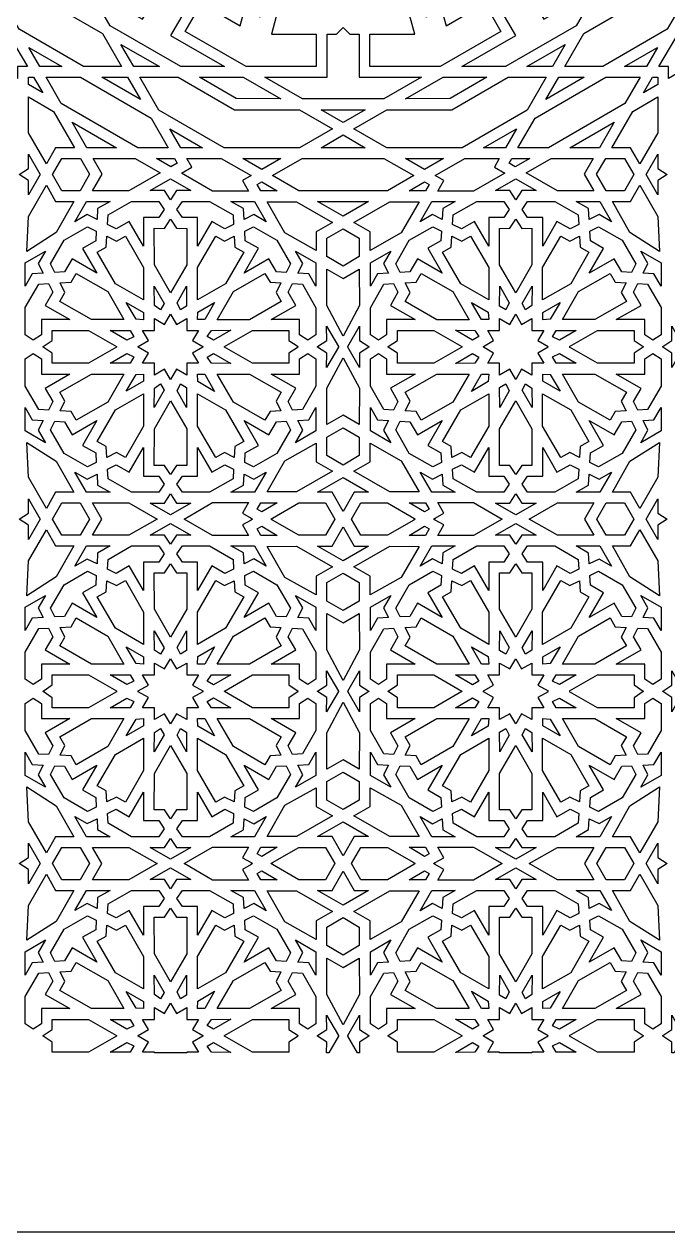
# Model space of a CAD drawing. Extents: x -1022 to 2754, y -1022 to 1022.
# Drawn here: x -214 to 217, y -1022 to -214 of the extents above; entities that cross this region are included whole.
import ezdxf

# ---------------------------------------------------------------- set-up
doc = ezdxf.new("R2010")
doc.units = 0
doc.layers.add('LAYER_1', color=18, linetype='CONTINUOUS')

msp = doc.modelspace()

# ---------------------------------------------------------------- linework, layer by layer
at = {"layer": 'LAYER_1'}
for points in [[(-1022.5, -1022.5), (1022.5, -1022.5), (1022.5, 1022.5), (-1022.5, 1022.5)], [(-219.96, -161.25), (-198.36, -198.36), (-161.25, -219.96), (-148.52, -241.98), (-173.98, -241.98), (-216.99, -216.99), (-241.98, -173.98), (-241.98, -148.52)], [(241.98, -173.98), (216.99, -216.99), (173.98, -241.98), (148.52, -241.98), (161.25, -219.96), (198.36, -198.36), (219.96, -161.25), (241.98, -148.52)], [(-114.42, -188.57), (-108.28, -186.89), (-106.62, -193.09), (-101.14, -196.24), (-115.59, -221.19), (-79.47, -242), (-108.65, -242), (-155.98, -214.69), (-170.56, -189.49), (-134.39, -210.33), (-119.89, -185.42)], [(134.39, -210.33), (170.56, -189.49), (155.98, -214.69), (108.65, -242), (79.47, -242), (115.59, -221.19), (101.14, -196.24), (106.62, -193.09), (108.28, -186.89), (114.42, -188.57), (119.89, -185.42)], [(-56.06, -208.65), (-42.74, -200.98), (-47.95, -220.4), (-17.98, -220.4), (-17.98, -242), (-65.03, -242), (-105.73, -218.54), (-94.9, -199.84), (-68.95, -214.8), (-63.74, -195.37)], [(68.95, -214.8), (94.9, -199.84), (105.73, -218.54), (65.03, -242), (17.98, -242), (17.98, -220.4), (47.95, -220.4), (42.74, -200.98), (56.06, -208.65), (63.74, -195.37)], [(-222.76, -222.76), (-211.44, -242), (-218, -242), (-218, -249.94), (-238.14, -238.14), (-249.94, -218), (-242, -218), (-242, -211.44)], [(4.47, -220.4), (10.79, -220.4), (10.79, -249.18), (52.55, -249.18), (27.3, -263.76), (-27.3, -263.76), (-52.55, -249.18), (-10.79, -249.18), (-10.79, -220.4), (-4.47, -220.4), (0, -215.89)], [(242, -218), (249.94, -218), (238.14, -238.14), (218, -249.94), (218, -242), (211.44, -242), (222.76, -222.76), (242, -211.44)], [(-188.45, -242), (-203.11, -242), (-210.46, -229.29)], [(-123.06, -242), (-140.2, -242), (-148.78, -227.17)], [(140.2, -242), (123.06, -242), (148.78, -227.17)], [(203.11, -242), (188.45, -242), (210.46, -229.29)], [(-201.22, -259.64), (-210.79, -254.14), (-210.81, -249.18), (-207.3, -249.18)], [(-128.57, -276.51), (-117.07, -296.37), (-137.44, -296.37), (-188.76, -266.8), (-198.96, -249.18), (-175.96, -249.18)], [(-135.8, -264.02), (-161.52, -249.18), (-144.38, -249.18)], [(-72.82, -270.94), (-29.23, -270.94), (-7.18, -283.66), (-29.23, -296.37), (-79.66, -296.37), (-123.32, -271.23), (-136.05, -249.18), (-110.58, -249.18)], [(-41.71, -263.76), (-71.58, -263.36), (-96.14, -249.18), (-66.96, -249.18)], [(123.32, -271.23), (79.66, -296.37), (29.23, -296.37), (7.18, -283.66), (29.23, -270.94), (72.82, -270.94), (110.58, -249.18), (136.05, -249.18)], [(71.58, -263.36), (41.71, -263.76), (66.96, -249.18), (96.14, -249.18)], [(188.76, -266.8), (137.44, -296.37), (117.07, -296.37), (128.57, -276.51), (175.96, -249.18), (198.96, -249.18)], [(135.8, -264.02), (144.38, -249.18), (161.52, -249.18)], [(210.79, -254.14), (201.22, -259.64), (207.3, -249.18), (210.81, -249.18)], [(-194.05, -272.08), (-179.99, -296.37), (-192.53, -296.37), (-198.77, -307.19), (-210.81, -286.41), (-210.81, -262.4)], [(210.81, -286.41), (198.77, -307.19), (192.53, -296.37), (179.99, -296.37), (194.05, -272.08), (210.81, -262.4)], [(0, -279.51), (-14.82, -270.94), (14.82, -270.94)], [(-151.89, -296.37), (-171.66, -296.37), (-181.57, -279.26)], [(171.66, -296.37), (151.89, -296.37), (181.57, -279.26)], [(-94.08, -296.37), (-108.74, -296.37), (-116.09, -283.69)], [(14.82, -296.37), (-14.82, -296.37), (0, -287.83)], [(108.74, -296.37), (94.08, -296.37), (116.09, -283.69)], [(-202.97, -314.39), (-210.83, -327.99), (-210.81, -318.41), (-216.93, -314.41), (-210.82, -310.37), (-210.82, -300.81)], [(-169.76, -314.08), (-176.19, -325.21), (-188.38, -325.21), (-194.62, -314.4), (-188.38, -303.58), (-175.84, -303.58)], [(-122.55, -313.29), (-143.49, -325.28), (-167.89, -325.21), (-161.42, -314.08), (-167.51, -303.58), (-139.38, -303.58)], [(-111.12, -306.71), (-115.33, -309.15), (-124.96, -303.58), (-112.92, -303.58)], [(-61.67, -315.06), (-67.34, -318.35), (-63.41, -325.43), (-87.42, -325.4), (-108.24, -313.35), (-101.27, -309.34), (-104.59, -303.58), (-81.59, -303.58)], [(-54.45, -310.92), (-67.18, -303.58), (-41.74, -303.58)], [(47.26, -315.06), (29.61, -325.25), (-29.61, -325.25), (-47.26, -315.06), (-27.33, -303.58), (27.33, -303.58)], [(54.45, -310.92), (41.74, -303.58), (67.18, -303.58)], [(101.27, -309.34), (108.24, -313.35), (87.42, -325.4), (63.41, -325.43), (67.34, -318.35), (61.67, -315.06), (81.59, -303.58), (104.59, -303.58)], [(115.33, -309.15), (111.12, -306.71), (112.92, -303.58), (124.96, -303.58)], [(161.42, -314.08), (167.89, -325.21), (143.49, -325.28), (122.55, -313.29), (139.38, -303.58), (167.51, -303.58)], [(194.62, -314.4), (188.38, -325.21), (176.19, -325.21), (169.76, -314.08), (175.84, -303.58), (188.38, -303.58)], [(210.82, -310.37), (216.93, -314.41), (210.81, -318.41), (210.83, -327.99), (202.97, -314.39), (210.82, -300.81)], [(-192.53, -332.39), (-180.37, -332.39), (-192.09, -353.17), (-211.89, -365.79), (-210.81, -342.39), (-198.77, -321.58)], [(-101.99, -325.15), (-111.59, -325.13), (-115.59, -331.23), (-119.64, -325.13), (-129.21, -325.14), (-115.61, -317.29)], [(-44.21, -325.37), (-55.14, -325.34), (-57.52, -320.98), (-54.45, -319.2)], [(57.52, -320.98), (55.14, -325.34), (44.21, -325.37), (54.45, -319.2)], [(129.21, -325.14), (119.64, -325.13), (115.59, -331.23), (111.59, -325.13), (101.99, -325.15), (115.61, -317.29)], [(210.81, -342.39), (211.89, -365.79), (192.09, -353.17), (180.37, -332.39), (192.53, -332.39), (198.77, -321.58)], [(-156.1, -332.34), (-164.42, -337.11), (-164.83, -344.4), (-171.39, -341.13), (-179.68, -345.92), (-171.82, -332.33)], [(-119.91, -337.75), (-123.5, -343.2), (-133.64, -343.21), (-133.65, -362.34), (-143.23, -345.75), (-152, -350.81), (-157.82, -347.9), (-157.42, -341.4), (-141.68, -332.32), (-123.5, -332.32)], [(-89.5, -332.33), (-73.75, -341.41), (-73.36, -347.9), (-79.21, -350.83), (-87.98, -345.77), (-97.57, -362.33), (-97.56, -343.19), (-107.69, -343.19), (-111.27, -337.76), (-107.68, -332.33)], [(-51.54, -345.93), (-59.84, -341.12), (-66.36, -344.41), (-66.8, -337.11), (-75.1, -332.33), (-59.39, -332.33)], [(-7.18, -346.47), (-18.05, -352.73), (-18.05, -365.22), (-38.96, -353.46), (-50.93, -332.65), (-31.26, -332.58)], [(0, -342.32), (-17.1, -332.42), (17.1, -332.42)], [(50.93, -332.65), (38.96, -353.46), (18.05, -365.22), (18.05, -352.73), (7.18, -346.47), (31.26, -332.58)], [(66.8, -337.11), (66.36, -344.41), (59.84, -341.12), (51.54, -345.93), (59.39, -332.33), (75.1, -332.33)], [(111.27, -337.76), (107.69, -343.19), (97.56, -343.19), (97.57, -362.33), (87.98, -345.77), (79.21, -350.83), (73.36, -347.9), (73.75, -341.41), (89.5, -332.33), (107.68, -332.33)], [(141.68, -332.32), (157.42, -341.4), (157.82, -347.9), (152, -350.81), (143.23, -345.75), (133.65, -362.34), (133.64, -343.21), (123.5, -343.2), (119.91, -337.75), (123.5, -332.32)], [(179.68, -345.92), (171.39, -341.13), (164.83, -344.4), (164.42, -337.11), (156.1, -332.34), (171.82, -332.33)], [(-111.56, -350.38), (-104.76, -350.39), (-104.75, -374.79), (-115.59, -393.53), (-126.44, -374.79), (-126.45, -350.38), (-119.65, -350.39), (-115.61, -344.29)], [(119.65, -350.39), (126.45, -350.38), (126.44, -374.79), (115.59, -393.53), (104.75, -374.79), (104.76, -350.39), (111.56, -350.38), (115.61, -344.29)], [(-165.3, -352.2), (-165.68, -358.72), (-174.46, -363.78), (-164.89, -380.35), (-181.49, -370.77), (-186.56, -379.53), (-193.05, -379.91), (-195.96, -374.09), (-186.87, -358.37), (-171.13, -349.29)], [(-133.63, -376.71), (-133.63, -398.35), (-152.41, -387.53), (-164.64, -366.4), (-158.75, -363.02), (-158.3, -355.71), (-151.75, -358.97), (-145.85, -355.58)], [(-79.47, -358.98), (-72.91, -355.71), (-72.46, -363.01), (-66.57, -366.41), (-78.79, -387.55), (-97.55, -398.37), (-97.56, -376.71), (-85.35, -355.58)], [(-44.31, -358.39), (-35.22, -374.11), (-38.14, -379.93), (-44.66, -379.55), (-49.73, -370.79), (-66.33, -380.34), (-56.73, -363.77), (-65.51, -358.71), (-65.89, -352.22), (-60.06, -349.31)], [(10.82, -356.87), (10.82, -369.36), (0, -375.63), (-10.82, -369.36), (-10.82, -356.87), (0, -350.61)], [(65.89, -352.22), (65.51, -358.71), (56.73, -363.77), (66.33, -380.34), (49.73, -370.79), (44.66, -379.55), (38.14, -379.93), (35.22, -374.11), (44.31, -358.39), (60.06, -349.31)], [(97.56, -376.71), (97.55, -398.37), (78.79, -387.55), (66.57, -366.41), (72.46, -363.01), (72.91, -355.71), (79.47, -358.98), (85.35, -355.58)], [(151.75, -358.97), (158.3, -355.71), (158.75, -363.02), (164.64, -366.4), (152.41, -387.53), (133.63, -398.35), (133.63, -376.71), (145.85, -355.58)], [(186.87, -358.37), (195.96, -374.09), (193.05, -379.91), (186.56, -379.53), (181.49, -370.77), (164.89, -380.35), (174.46, -363.78), (165.68, -358.72), (165.3, -352.2), (171.13, -349.29)], [(-204.17, -373.87), (-200.87, -380.38), (-208.19, -380.83), (-212.97, -389.11), (-212.97, -373.42), (-199.35, -365.58)], [(-18.24, -373.42), (-18.24, -389.12), (-23.03, -380.81), (-30.32, -380.4), (-27.05, -373.86), (-31.85, -365.58)], [(27.05, -373.86), (30.32, -380.4), (23.03, -380.81), (18.24, -389.12), (18.24, -373.42), (31.85, -365.58)], [(212.97, -373.42), (212.97, -389.11), (208.19, -380.83), (200.87, -380.38), (204.17, -373.87), (199.35, -365.58)], [(11.01, -401.97), (0, -422.5), (-11.01, -401.97), (-10.82, -377.68), (0, -383.91), (10.82, -377.68)], [(-194.45, -393.21), (-199.51, -401.97), (-182.93, -411.55), (-202.1, -411.53), (-202.1, -421.65), (-207.53, -425.22), (-212.97, -421.64), (-212.97, -403.49), (-203.88, -387.76), (-197.38, -387.37)], [(-157.67, -392.79), (-146.84, -411.53), (-168.52, -411.54), (-189.69, -399.34), (-186.28, -393.47), (-189.56, -386.92), (-182.25, -386.47), (-178.84, -380.6)], [(-48.97, -386.48), (-41.65, -386.92), (-44.91, -393.47), (-41.53, -399.35), (-62.69, -411.56), (-84.35, -411.56), (-73.52, -392.8), (-52.36, -380.59)], [(-27.32, -387.8), (-18.23, -403.52), (-18.23, -421.67), (-23.67, -425.25), (-29.13, -421.67), (-29.13, -411.55), (-48.29, -411.53), (-31.68, -401.97), (-36.74, -393.21), (-33.82, -387.41)], [(36.74, -393.21), (31.68, -401.97), (48.29, -411.53), (29.13, -411.55), (29.13, -421.67), (23.67, -425.25), (18.23, -421.67), (18.23, -403.52), (27.32, -387.8), (33.82, -387.41)], [(73.52, -392.8), (84.35, -411.56), (62.69, -411.56), (41.53, -399.35), (44.91, -393.47), (41.65, -386.92), (48.97, -386.48), (52.36, -380.59)], [(182.25, -386.47), (189.56, -386.92), (186.28, -393.47), (189.69, -399.34), (168.52, -411.54), (146.84, -411.53), (157.67, -392.79), (178.84, -380.6)], [(203.88, -387.76), (212.97, -403.49), (212.97, -421.64), (207.53, -425.22), (202.1, -421.65), (202.1, -411.53), (182.93, -411.55), (199.51, -401.97), (194.45, -393.21), (197.38, -387.37)], [(-119.81, -400.71), (-122.25, -404.94), (-126.43, -402.11), (-126.51, -389.19)], [(-104.8, -402.47), (-109.03, -404.93), (-111.24, -400.38), (-104.84, -389.16)], [(111.24, -400.38), (109.03, -404.93), (104.8, -402.47), (104.84, -389.16)], [(126.43, -402.11), (122.25, -404.94), (119.81, -400.71), (126.51, -389.19)], [(-133.69, -406.67), (-133.68, -411.56), (-138.72, -411.19), (-145.26, -400.04)], [(-92.69, -411.49), (-97.58, -411.51), (-97.21, -406.47), (-86.05, -399.95)], [(97.21, -406.47), (97.58, -411.51), (92.69, -411.49), (86.05, -399.95)], [(138.72, -411.19), (133.68, -411.56), (133.69, -406.67), (145.26, -400.04)], [(-111.65, -414.76), (-104.77, -410.81), (-104.77, -418.72), (-96.85, -418.72), (-100.81, -425.58), (-93.94, -429.54), (-94.02, -429.76), (-93.94, -429.98), (-100.81, -433.93), (-96.85, -440.8), (-104.77, -440.8), (-104.77, -448.7), (-111.65, -444.75), (-115.61, -451.58), (-119.56, -444.75), (-126.44, -448.7), (-126.44, -440.8), (-134.36, -440.8), (-130.4, -433.93), (-137.27, -429.98), (-137.19, -429.76), (-137.27, -429.54), (-130.4, -425.58), (-134.36, -418.72), (-126.44, -418.72), (-126.44, -410.81), (-119.56, -414.76), (-115.61, -407.93)], [(119.56, -414.76), (126.44, -410.81), (126.44, -418.72), (134.36, -418.72), (130.4, -425.58), (137.27, -429.54), (137.19, -429.76), (137.27, -429.98), (130.4, -433.93), (134.36, -440.8), (126.44, -440.8), (126.44, -448.7), (119.56, -444.75), (115.61, -451.58), (111.65, -444.75), (104.77, -448.7), (104.77, -440.8), (96.85, -440.8), (100.81, -433.93), (93.94, -429.98), (94.02, -429.76), (93.94, -429.54), (100.81, -425.58), (96.85, -418.72), (104.77, -418.72), (104.77, -410.81), (111.65, -414.76), (115.61, -407.93)], [(-151.68, -429.54), (-151.76, -429.65), (-151.68, -429.76), (-151.76, -429.87), (-151.68, -429.98), (-170.45, -440.8), (-194.89, -440.79), (-194.9, -434), (-201, -429.96), (-200.95, -429.76), (-201, -429.55), (-194.9, -425.51), (-194.89, -418.73), (-170.45, -418.72)], [(-140.27, -422.99), (-144.82, -425.19), (-156.06, -418.8), (-142.73, -418.77)], [(-86.71, -425.35), (-90.96, -422.92), (-88.12, -418.74), (-75.19, -418.67)], [(-36.33, -425.51), (-30.21, -429.55), (-30.26, -429.76), (-30.21, -429.96), (-36.33, -434), (-36.32, -440.79), (-60.76, -440.78), (-79.53, -429.95), (-79.51, -429.87), (-79.53, -429.76), (-79.51, -429.65), (-79.53, -429.57), (-60.76, -418.74), (-36.32, -418.73)], [(-3.17, -429.55), (-3.19, -429.76), (-3.17, -429.97), (-11.03, -443.55), (-11.02, -433.99), (-17.14, -429.95), (-17.11, -429.76), (-17.14, -429.56), (-11.02, -425.53), (-11.03, -415.96)], [(11.02, -425.53), (17.14, -429.56), (17.11, -429.76), (17.14, -429.95), (11.02, -433.99), (11.03, -443.55), (3.17, -429.97), (3.19, -429.76), (3.17, -429.55), (11.03, -415.96)], [(60.76, -418.74), (79.53, -429.57), (79.51, -429.65), (79.53, -429.76), (79.51, -429.87), (79.53, -429.95), (60.76, -440.78), (36.32, -440.79), (36.33, -434), (30.21, -429.96), (30.26, -429.76), (30.21, -429.55), (36.33, -425.51), (36.32, -418.73)], [(88.12, -418.74), (90.96, -422.92), (86.71, -425.35), (75.19, -418.67)], [(156.06, -418.8), (144.82, -425.19), (140.27, -422.99), (142.73, -418.77)], [(194.89, -418.73), (194.9, -425.51), (201, -429.55), (200.95, -429.76), (201, -429.96), (194.9, -434), (194.89, -440.79), (170.45, -440.8), (151.68, -429.98), (151.76, -429.87), (151.68, -429.76), (151.76, -429.65), (151.68, -429.54), (170.45, -418.72)], [(228.04, -429.55), (228.02, -429.76), (228.04, -429.96), (220.17, -443.55), (220.19, -433.97), (214.07, -429.98), (214.14, -429.76), (214.07, -429.54), (220.19, -425.54), (220.17, -415.96)], [(-202.1, -437.86), (-202.1, -447.98), (-182.93, -447.97), (-199.51, -457.55), (-194.45, -466.31), (-197.38, -472.14), (-203.88, -471.75), (-212.97, -456.03), (-212.97, -437.88), (-207.53, -434.29)], [(-140.27, -436.53), (-142.73, -440.75), (-156.06, -440.71), (-144.82, -434.32)], [(-75.19, -440.85), (-88.12, -440.77), (-90.96, -436.59), (-86.71, -434.16)], [(-18.23, -437.85), (-18.23, -456), (-27.32, -471.72), (-33.82, -472.11), (-36.74, -466.3), (-31.68, -457.54), (-48.29, -447.98), (-29.13, -447.97), (-29.13, -437.85), (-23.67, -434.26)], [(29.13, -437.85), (29.13, -447.97), (48.29, -447.98), (31.68, -457.54), (36.74, -466.3), (33.82, -472.11), (27.32, -471.72), (18.23, -456), (18.23, -437.85), (23.67, -434.26)], [(90.96, -436.59), (88.12, -440.77), (75.19, -440.85), (86.71, -434.16)], [(156.06, -440.71), (142.73, -440.75), (140.27, -436.53), (144.82, -434.32)], [(212.97, -437.88), (212.97, -456.03), (203.88, -471.75), (197.38, -472.14), (194.45, -466.31), (199.51, -457.55), (182.93, -447.97), (202.1, -447.98), (202.1, -437.86), (207.53, -434.29)], [(11.01, -457.54), (10.82, -481.83), (0, -475.6), (-10.82, -481.83), (-11.01, -457.54), (0, -437.02)], [(-146.84, -447.99), (-157.67, -466.73), (-178.84, -478.92), (-182.25, -473.05), (-189.56, -472.6), (-186.28, -466.05), (-189.69, -460.17), (-168.52, -447.98)], [(-133.69, -452.85), (-145.26, -459.47), (-138.72, -448.33), (-133.68, -447.96)], [(-92.69, -448.02), (-86.05, -459.57), (-97.21, -453.05), (-97.58, -448.01)], [(-41.53, -460.17), (-44.91, -466.05), (-41.65, -472.6), (-48.97, -473.04), (-52.36, -478.92), (-73.52, -466.71), (-84.35, -447.96), (-62.69, -447.96)], [(73.52, -466.71), (52.36, -478.92), (48.97, -473.04), (41.65, -472.6), (44.91, -466.05), (41.53, -460.17), (62.69, -447.96), (84.35, -447.96)], [(97.21, -453.05), (86.05, -459.57), (92.69, -448.02), (97.58, -448.01)], [(138.72, -448.33), (145.26, -459.47), (133.69, -452.85), (133.68, -447.96)], [(189.69, -460.17), (186.28, -466.05), (189.56, -472.6), (182.25, -473.05), (178.84, -478.92), (157.67, -466.73), (146.84, -447.99), (168.52, -447.98)], [(-119.81, -458.81), (-126.51, -470.32), (-126.43, -457.41), (-122.25, -454.57)], [(-104.8, -457.05), (-104.84, -470.36), (-111.24, -459.14), (-109.03, -454.59)], [(111.24, -459.14), (104.84, -470.36), (104.8, -457.05), (109.03, -454.59)], [(126.43, -457.41), (126.51, -470.32), (119.81, -458.81), (122.25, -454.57)], [(-133.63, -482.8), (-145.85, -503.93), (-151.75, -500.55), (-158.3, -503.8), (-158.75, -496.5), (-164.64, -493.11), (-152.41, -471.98), (-133.63, -461.17)], [(-104.75, -484.72), (-104.76, -509.12), (-111.56, -509.13), (-115.61, -515.23), (-119.65, -509.12), (-126.45, -509.13), (-126.44, -484.73), (-115.59, -465.98)], [(-78.79, -471.97), (-66.57, -493.1), (-72.46, -496.51), (-72.91, -503.81), (-79.47, -500.54), (-85.35, -503.94), (-97.56, -482.8), (-97.55, -461.15)], [(97.56, -482.8), (85.35, -503.94), (79.47, -500.54), (72.91, -503.81), (72.46, -496.51), (66.57, -493.1), (78.79, -471.97), (97.55, -461.15)], [(126.44, -484.73), (126.45, -509.13), (119.65, -509.12), (115.61, -515.23), (111.56, -509.13), (104.76, -509.12), (104.75, -484.72), (115.59, -465.98)], [(152.41, -471.98), (164.64, -493.11), (158.75, -496.5), (158.3, -503.8), (151.75, -500.55), (145.85, -503.93), (133.63, -482.8), (133.63, -461.17)], [(-208.19, -478.69), (-200.87, -479.13), (-204.17, -485.65), (-199.35, -493.94), (-212.97, -486.09), (-212.97, -470.4)], [(-18.24, -486.1), (-31.85, -493.94), (-27.05, -485.66), (-30.32, -479.11), (-23.03, -478.7), (-18.24, -470.4)], [(23.03, -478.7), (30.32, -479.11), (27.05, -485.66), (31.85, -493.94), (18.24, -486.1), (18.24, -470.4)], [(212.97, -486.09), (199.35, -493.94), (204.17, -485.65), (200.87, -479.13), (208.19, -478.69), (212.97, -470.4)], [(-174.46, -495.74), (-165.68, -500.8), (-165.3, -507.32), (-171.13, -510.23), (-186.87, -501.15), (-195.96, -485.43), (-193.05, -479.61), (-186.56, -479.99), (-181.49, -488.75), (-164.89, -479.16)], [(-49.73, -488.73), (-44.66, -479.97), (-38.14, -479.59), (-35.22, -485.41), (-44.31, -501.12), (-60.06, -510.2), (-65.89, -507.29), (-65.51, -500.81), (-56.73, -495.75), (-66.33, -479.17)], [(10.82, -490.15), (10.82, -502.64), (0, -508.91), (-10.82, -502.64), (-10.82, -490.15), (0, -483.89)], [(56.73, -495.75), (65.51, -500.81), (65.89, -507.29), (60.06, -510.2), (44.31, -501.12), (35.22, -485.41), (38.14, -479.59), (44.66, -479.97), (49.73, -488.73), (66.33, -479.17)], [(181.49, -488.75), (186.56, -479.99), (193.05, -479.61), (195.96, -485.43), (186.87, -501.15), (171.13, -510.23), (165.3, -507.32), (165.68, -500.8), (174.46, -495.74), (164.89, -479.16)], [(-192.09, -506.34), (-180.37, -527.12), (-192.53, -527.12), (-198.77, -537.94), (-210.81, -517.13), (-211.89, -493.72)], [(-133.64, -516.31), (-123.5, -516.31), (-119.91, -521.76), (-123.5, -527.19), (-141.68, -527.19), (-157.42, -518.12), (-157.82, -511.62), (-152, -508.71), (-143.23, -513.77), (-133.65, -497.18)], [(-87.98, -513.74), (-79.21, -508.68), (-73.36, -511.61), (-73.75, -518.11), (-89.5, -527.18), (-107.68, -527.18), (-111.27, -521.75), (-107.69, -516.33), (-97.56, -516.33), (-97.57, -497.18)], [(-18.05, -506.79), (-7.18, -513.05), (-31.26, -526.93), (-50.93, -526.87), (-38.96, -506.06), (-18.05, -494.29)], [(38.96, -506.06), (50.93, -526.87), (31.26, -526.93), (7.18, -513.05), (18.05, -506.79), (18.05, -494.29)], [(97.56, -516.33), (107.69, -516.33), (111.27, -521.75), (107.68, -527.18), (89.5, -527.18), (73.75, -518.11), (73.36, -511.61), (79.21, -508.68), (87.98, -513.74), (97.57, -497.18)], [(143.23, -513.77), (152, -508.71), (157.82, -511.62), (157.42, -518.12), (141.68, -527.19), (123.5, -527.19), (119.91, -521.76), (123.5, -516.31), (133.64, -516.31), (133.65, -497.18)], [(210.81, -517.13), (198.77, -537.94), (192.53, -527.12), (180.37, -527.12), (192.09, -506.34), (211.89, -493.72)], [(-171.39, -518.38), (-164.83, -515.12), (-164.42, -522.4), (-156.1, -527.18), (-171.82, -527.18), (-179.68, -513.6)], [(-59.39, -527.18), (-75.1, -527.18), (-66.8, -522.41), (-66.36, -515.1), (-59.84, -518.39), (-51.54, -513.59)], [(17.1, -527.09), (7.42, -527.09), (0, -539.95), (-7.42, -527.09), (-17.1, -527.09), (0, -517.19)], [(59.84, -518.39), (66.36, -515.1), (66.8, -522.41), (75.1, -527.18), (59.39, -527.18), (51.54, -513.59)], [(171.82, -527.18), (156.1, -527.18), (164.42, -522.4), (164.83, -515.12), (171.39, -518.38), (179.68, -513.6)], [(-202.97, -545.12), (-210.83, -558.72), (-210.81, -549.14), (-216.93, -545.14), (-216.91, -545.12), (-216.93, -545.11), (-210.81, -541.11), (-210.83, -531.53)], [(-111.59, -534.39), (-101.99, -534.37), (-115.61, -542.22), (-129.21, -534.38), (-119.64, -534.39), (-115.59, -528.28)], [(119.64, -534.39), (129.21, -534.38), (115.61, -542.22), (101.99, -534.37), (111.59, -534.39), (115.59, -528.28)], [(210.81, -541.11), (216.93, -545.11), (216.91, -545.12), (216.93, -545.14), (210.81, -549.14), (210.83, -558.72), (202.97, -545.12), (210.83, -531.53)], [(-169.94, -545.12), (-176.19, -555.94), (-188.38, -555.94), (-194.62, -545.12), (-188.38, -534.3), (-176.19, -534.3)], [(-124.49, -545.12), (-143.49, -556), (-167.89, -555.94), (-161.61, -545.12), (-167.89, -534.3), (-143.49, -534.24)], [(-67.34, -541.17), (-61.67, -544.45), (-60.62, -545.12), (-61.67, -545.79), (-67.34, -549.08), (-63.41, -556.16), (-87.42, -556.13), (-106.43, -545.12), (-87.42, -534.11), (-63.41, -534.08)], [(-54.45, -540.31), (-57.52, -538.54), (-55.14, -534.18), (-44.21, -534.14)], [(-5.58, -545.12), (-11.87, -555.97), (-29.61, -555.97), (-47.26, -545.79), (-48.31, -545.12), (-47.26, -544.45), (-29.61, -534.27), (-11.87, -534.27)], [(29.61, -534.27), (47.26, -544.45), (48.31, -545.12), (47.26, -545.79), (29.61, -555.97), (11.87, -555.97), (5.58, -545.12), (11.87, -534.27)], [(55.14, -534.18), (57.52, -538.54), (54.45, -540.31), (44.21, -534.14)], [(87.42, -534.11), (106.43, -545.12), (87.42, -556.13), (63.41, -556.16), (67.34, -549.08), (61.67, -545.79), (60.62, -545.12), (61.67, -544.45), (67.34, -541.17), (63.41, -534.08)], [(167.89, -534.3), (161.61, -545.12), (167.89, -555.94), (143.49, -556), (124.49, -545.12), (143.49, -534.24)], [(194.62, -545.12), (188.38, -555.94), (176.19, -555.94), (169.94, -545.12), (176.19, -534.3), (188.38, -534.3)], [(-101.99, -555.87), (-111.59, -555.86), (-115.59, -561.96), (-119.64, -555.86), (-129.21, -555.86), (-115.61, -548.02)], [(-44.21, -556.1), (-55.14, -556.07), (-57.52, -551.7), (-54.45, -549.93)], [(57.52, -551.7), (55.14, -556.07), (44.21, -556.1), (54.45, -549.93)], [(129.21, -555.86), (119.64, -555.86), (115.59, -561.96), (111.59, -555.86), (101.99, -555.87), (115.61, -548.02)], [(-192.53, -563.12), (-180.37, -563.12), (-192.09, -583.9), (-211.89, -596.52), (-210.81, -573.11), (-198.77, -552.3)], [(7.42, -563.15), (17.1, -563.15), (0, -573.05), (-17.1, -563.15), (-7.42, -563.15), (0, -550.29)], [(210.81, -573.11), (211.89, -596.52), (192.09, -583.9), (180.37, -563.12), (192.53, -563.12), (198.77, -552.3)], [(-156.1, -563.07), (-164.42, -567.84), (-164.83, -575.13), (-171.39, -571.86), (-179.68, -576.65), (-171.82, -563.06)], [(-119.91, -568.48), (-123.5, -573.93), (-133.64, -573.93), (-133.65, -593.06), (-143.23, -576.48), (-152, -581.54), (-157.82, -578.62), (-157.42, -572.13), (-141.68, -563.05), (-123.5, -563.05)], [(-89.5, -563.06), (-73.75, -572.13), (-73.36, -578.63), (-79.21, -581.56), (-87.98, -576.5), (-97.57, -593.06), (-97.56, -573.92), (-107.69, -573.91), (-111.27, -568.49), (-107.68, -563.06)], [(-51.54, -576.66), (-59.84, -571.85), (-66.36, -575.14), (-66.8, -567.83), (-75.1, -563.06), (-59.39, -563.06)], [(-7.18, -577.19), (-18.05, -583.46), (-18.05, -595.95), (-38.96, -584.18), (-50.93, -563.37), (-31.26, -563.31)], [(50.93, -563.37), (38.96, -584.18), (18.05, -595.95), (18.05, -583.46), (7.18, -577.19), (31.26, -563.31)], [(66.8, -567.83), (66.36, -575.14), (59.84, -571.85), (51.54, -576.66), (59.39, -563.06), (75.1, -563.06)], [(111.27, -568.49), (107.69, -573.91), (97.56, -573.92), (97.57, -593.06), (87.98, -576.5), (79.21, -581.56), (73.36, -578.63), (73.75, -572.13), (89.5, -563.06), (107.68, -563.06)], [(141.68, -563.05), (157.42, -572.13), (157.82, -578.62), (152, -581.54), (143.23, -576.48), (133.65, -593.06), (133.64, -573.93), (123.5, -573.93), (119.91, -568.48), (123.5, -563.05)], [(179.68, -576.65), (171.39, -571.86), (164.83, -575.13), (164.42, -567.84), (156.1, -563.07), (171.82, -563.06)], [(-165.3, -582.93), (-165.68, -589.44), (-174.46, -594.5), (-164.89, -611.08), (-181.49, -601.49), (-186.56, -610.26), (-193.05, -610.64), (-195.96, -604.82), (-186.87, -589.1), (-171.13, -580.02)], [(-111.56, -581.11), (-104.76, -581.12), (-104.75, -605.52), (-115.59, -624.26), (-126.44, -605.51), (-126.45, -581.11), (-119.65, -581.12), (-115.61, -575.01)], [(-44.31, -589.12), (-35.22, -604.84), (-38.14, -610.66), (-44.66, -610.28), (-49.73, -601.52), (-66.33, -611.07), (-56.73, -594.5), (-65.51, -589.44), (-65.89, -582.95), (-60.06, -580.04)], [(10.82, -587.6), (10.82, -600.09), (0, -606.35), (-10.82, -600.09), (-10.82, -587.6), (0, -581.34)], [(65.89, -582.95), (65.51, -589.44), (56.73, -594.5), (66.33, -611.07), (49.73, -601.52), (44.66, -610.28), (38.14, -610.66), (35.22, -604.84), (44.31, -589.12), (60.06, -580.04)], [(119.65, -581.12), (126.45, -581.11), (126.44, -605.51), (115.59, -624.26), (104.75, -605.52), (104.76, -581.12), (111.56, -581.11), (115.61, -575.01)], [(186.87, -589.1), (195.96, -604.82), (193.05, -610.64), (186.56, -610.26), (181.49, -601.49), (164.89, -611.08), (174.46, -594.5), (165.68, -589.44), (165.3, -582.93), (171.13, -580.02)], [(-133.63, -607.44), (-133.63, -629.08), (-152.41, -618.26), (-164.64, -597.13), (-158.75, -593.75), (-158.3, -586.44), (-151.75, -589.7), (-145.85, -586.31)], [(-79.47, -589.71), (-72.91, -586.44), (-72.46, -593.74), (-66.57, -597.14), (-78.79, -618.28), (-97.55, -629.09), (-97.56, -607.44), (-85.35, -586.31)], [(97.56, -607.44), (97.55, -629.09), (78.79, -618.28), (66.57, -597.14), (72.46, -593.74), (72.91, -586.44), (79.47, -589.71), (85.35, -586.31)], [(151.75, -589.7), (158.3, -586.44), (158.75, -593.75), (164.64, -597.13), (152.41, -618.26), (133.63, -629.08), (133.63, -607.44), (145.85, -586.31)], [(-204.17, -604.59), (-200.87, -611.11), (-208.19, -611.55), (-212.97, -619.84), (-212.97, -604.15), (-199.35, -596.31)], [(-18.24, -604.15), (-18.24, -619.85), (-23.03, -611.54), (-30.32, -611.13), (-27.05, -604.58), (-31.85, -596.3)], [(27.05, -604.58), (30.32, -611.13), (23.03, -611.54), (18.24, -619.85), (18.24, -604.15), (31.85, -596.3)], [(212.97, -604.15), (212.97, -619.84), (208.19, -611.55), (200.87, -611.11), (204.17, -604.59), (199.35, -596.31)], [(-157.67, -623.52), (-146.84, -642.25), (-168.52, -642.26), (-189.69, -630.07), (-186.28, -624.2), (-189.56, -617.65), (-182.25, -617.2), (-178.84, -611.32)], [(-48.97, -617.2), (-41.65, -617.65), (-44.91, -624.19), (-41.53, -630.08), (-62.69, -642.28), (-84.35, -642.28), (-73.52, -623.53), (-52.36, -611.32)], [(11.01, -632.7), (0, -653.23), (-11.01, -632.7), (-10.82, -608.41), (0, -614.64), (10.82, -608.41)], [(73.52, -623.53), (84.35, -642.28), (62.69, -642.28), (41.53, -630.08), (44.91, -624.19), (41.65, -617.65), (48.97, -617.2), (52.36, -611.32)], [(182.25, -617.2), (189.56, -617.65), (186.28, -624.2), (189.69, -630.07), (168.52, -642.26), (146.84, -642.25), (157.67, -623.52), (178.84, -611.32)], [(-194.45, -623.93), (-199.51, -632.7), (-182.93, -642.28), (-202.1, -642.26), (-202.1, -652.38), (-207.53, -655.95), (-212.97, -652.37), (-212.97, -634.21), (-203.88, -618.49), (-197.38, -618.1)], [(-119.81, -631.43), (-122.25, -635.67), (-126.43, -632.84), (-126.51, -619.92)], [(-104.8, -633.2), (-109.03, -635.65), (-111.24, -631.11), (-104.84, -619.89)], [(-27.32, -618.52), (-18.23, -634.25), (-18.23, -652.4), (-23.67, -655.98), (-29.13, -652.39), (-29.13, -642.28), (-48.29, -642.26), (-31.68, -632.7), (-36.74, -623.94), (-33.82, -618.13)], [(36.74, -623.94), (31.68, -632.7), (48.29, -642.26), (29.13, -642.28), (29.13, -652.39), (23.67, -655.98), (18.23, -652.4), (18.23, -634.25), (27.32, -618.52), (33.82, -618.13)], [(111.24, -631.11), (109.03, -635.65), (104.8, -633.2), (104.84, -619.89)], [(126.43, -632.84), (122.25, -635.67), (119.81, -631.43), (126.51, -619.92)], [(203.88, -618.49), (212.97, -634.21), (212.97, -652.37), (207.53, -655.95), (202.1, -652.38), (202.1, -642.26), (182.93, -642.28), (199.51, -632.7), (194.45, -623.93), (197.38, -618.1)], [(-133.69, -637.4), (-133.68, -642.28), (-138.72, -641.92), (-145.26, -630.77)], [(-92.69, -642.22), (-97.58, -642.23), (-97.21, -637.2), (-86.05, -630.67)], [(97.21, -637.2), (97.58, -642.23), (92.69, -642.22), (86.05, -630.67)], [(138.72, -641.92), (133.68, -642.28), (133.69, -637.4), (145.26, -630.77)], [(-111.65, -645.49), (-104.77, -641.54), (-104.77, -649.45), (-96.85, -649.45), (-100.81, -656.31), (-93.94, -660.26), (-94.02, -660.49), (-93.94, -660.71), (-100.81, -664.66), (-96.85, -671.52), (-104.77, -671.52), (-104.77, -679.43), (-111.65, -675.48), (-115.61, -682.31), (-119.56, -675.48), (-126.44, -679.43), (-126.44, -671.52), (-134.36, -671.52), (-130.4, -664.66), (-137.27, -660.71), (-137.19, -660.49), (-137.27, -660.26), (-130.4, -656.31), (-134.36, -649.45), (-126.44, -649.45), (-126.44, -641.54), (-119.56, -645.49), (-115.61, -638.66)], [(119.56, -645.49), (126.44, -641.54), (126.44, -649.45), (134.36, -649.45), (130.4, -656.31), (137.27, -660.26), (137.19, -660.49), (137.27, -660.71), (130.4, -664.66), (134.36, -671.52), (126.44, -671.52), (126.44, -679.43), (119.56, -675.48), (115.61, -682.31), (111.65, -675.48), (104.77, -679.43), (104.77, -671.52), (96.85, -671.52), (100.81, -664.66), (93.94, -660.71), (94.02, -660.49), (93.94, -660.26), (100.81, -656.31), (96.85, -649.45), (104.77, -649.45), (104.77, -641.54), (111.65, -645.49), (115.61, -638.66)], [(-3.17, -660.28), (-3.19, -660.49), (-3.17, -660.69), (-11.03, -674.28), (-11.02, -664.72), (-17.14, -660.68), (-17.11, -660.49), (-17.14, -660.29), (-11.02, -656.26), (-11.03, -646.69)], [(11.02, -656.26), (17.14, -660.29), (17.11, -660.49), (17.14, -660.68), (11.02, -664.72), (11.03, -674.28), (3.17, -660.69), (3.19, -660.49), (3.17, -660.28), (11.03, -646.69)], [(228.04, -660.28), (228.02, -660.49), (228.04, -660.69), (220.17, -674.28), (220.19, -664.7), (214.07, -660.7), (214.14, -660.49), (214.07, -660.27), (220.19, -656.27), (220.17, -646.69)], [(-151.68, -660.26), (-151.76, -660.37), (-151.68, -660.49), (-151.76, -660.6), (-151.68, -660.71), (-170.45, -671.53), (-194.89, -671.52), (-194.9, -664.73), (-201, -660.69), (-200.95, -660.49), (-201, -660.28), (-194.9, -656.24), (-194.89, -649.45), (-170.45, -649.45)], [(-140.27, -653.72), (-144.82, -655.92), (-156.06, -649.53), (-142.73, -649.49)], [(-86.71, -656.08), (-90.96, -653.65), (-88.12, -649.47), (-75.19, -649.39)], [(-36.33, -656.24), (-30.21, -660.28), (-30.26, -660.49), (-30.21, -660.69), (-36.33, -664.73), (-36.32, -671.52), (-60.76, -671.51), (-79.53, -660.67), (-79.51, -660.6), (-79.53, -660.49), (-79.51, -660.37), (-79.53, -660.3), (-60.76, -649.46), (-36.32, -649.46)], [(60.76, -649.46), (79.53, -660.3), (79.51, -660.37), (79.53, -660.49), (79.51, -660.6), (79.53, -660.67), (60.76, -671.51), (36.32, -671.52), (36.33, -664.73), (30.21, -660.69), (30.26, -660.49), (30.21, -660.28), (36.33, -656.24), (36.32, -649.46)], [(88.12, -649.47), (90.96, -653.65), (86.71, -656.08), (75.19, -649.39)], [(156.06, -649.53), (144.82, -655.92), (140.27, -653.72), (142.73, -649.49)], [(194.89, -649.45), (194.9, -656.24), (201, -660.28), (200.95, -660.49), (201, -660.69), (194.9, -664.73), (194.89, -671.52), (170.45, -671.53), (151.68, -660.71), (151.76, -660.6), (151.68, -660.49), (151.76, -660.37), (151.68, -660.26), (170.45, -649.45)], [(-202.1, -668.59), (-202.1, -678.71), (-182.93, -678.69), (-199.51, -688.27), (-194.45, -697.04), (-197.38, -702.87), (-203.88, -702.48), (-212.97, -686.76), (-212.97, -668.61), (-207.53, -665.02)], [(-140.27, -667.25), (-142.73, -671.48), (-156.06, -671.44), (-144.82, -665.05)], [(-75.19, -671.58), (-88.12, -671.5), (-90.96, -667.32), (-86.71, -664.89)], [(-18.23, -668.57), (-18.23, -686.73), (-27.32, -702.45), (-33.82, -702.84), (-36.74, -697.03), (-31.68, -688.27), (-48.29, -678.71), (-29.13, -678.69), (-29.13, -668.58), (-23.67, -664.99)], [(11.01, -688.27), (10.82, -712.56), (0, -706.33), (-10.82, -712.56), (-11.01, -688.27), (0, -667.75)], [(29.13, -668.58), (29.13, -678.69), (48.29, -678.71), (31.68, -688.27), (36.74, -697.03), (33.82, -702.84), (27.32, -702.45), (18.23, -686.73), (18.23, -668.57), (23.67, -664.99)], [(90.96, -667.32), (88.12, -671.5), (75.19, -671.58), (86.71, -664.89)], [(156.06, -671.44), (142.73, -671.48), (140.27, -667.25), (144.82, -665.05)], [(212.97, -668.61), (212.97, -686.76), (203.88, -702.48), (197.38, -702.87), (194.45, -697.04), (199.51, -688.27), (182.93, -678.69), (202.1, -678.71), (202.1, -668.59), (207.53, -665.02)], [(-146.84, -678.72), (-157.67, -697.45), (-178.84, -709.65), (-182.25, -703.77), (-189.56, -703.32), (-186.28, -696.77), (-189.69, -690.9), (-168.52, -678.71)], [(-133.69, -683.57), (-145.26, -690.2), (-138.72, -679.05), (-133.68, -678.69)], [(-92.69, -678.75), (-86.05, -690.3), (-97.21, -683.78), (-97.58, -678.74)], [(-41.53, -690.89), (-44.91, -696.78), (-41.65, -703.32), (-48.97, -703.77), (-52.36, -709.65), (-73.52, -697.44), (-84.35, -678.69), (-62.69, -678.69)], [(73.52, -697.44), (52.36, -709.65), (48.97, -703.77), (41.65, -703.32), (44.91, -696.78), (41.53, -690.89), (62.69, -678.69), (84.35, -678.69)], [(97.21, -683.78), (86.05, -690.3), (92.69, -678.75), (97.58, -678.74)], [(138.72, -679.05), (145.26, -690.2), (133.69, -683.57), (133.68, -678.69)], [(189.69, -690.9), (186.28, -696.77), (189.56, -703.32), (182.25, -703.77), (178.84, -709.65), (157.67, -697.45), (146.84, -678.72), (168.52, -678.71)], [(-119.81, -689.54), (-126.51, -701.05), (-126.43, -688.14), (-122.25, -685.3)], [(-104.8, -687.77), (-104.84, -701.08), (-111.24, -689.86), (-109.03, -685.32)], [(111.24, -689.86), (104.84, -701.08), (104.8, -687.77), (109.03, -685.32)], [(126.43, -688.14), (126.51, -701.05), (119.81, -689.54), (122.25, -685.3)], [(-133.63, -713.53), (-145.85, -734.66), (-151.75, -731.27), (-158.3, -734.53), (-158.75, -727.23), (-164.64, -723.84), (-152.41, -702.71), (-133.63, -691.89)], [(-78.79, -702.7), (-66.57, -723.83), (-72.46, -727.23), (-72.91, -734.53), (-79.47, -731.26), (-85.35, -734.67), (-97.56, -713.53), (-97.55, -691.88)], [(97.56, -713.53), (85.35, -734.67), (79.47, -731.26), (72.91, -734.53), (72.46, -727.23), (66.57, -723.83), (78.79, -702.7), (97.55, -691.88)], [(152.41, -702.71), (164.64, -723.84), (158.75, -727.23), (158.3, -734.53), (151.75, -731.27), (145.85, -734.66), (133.63, -713.53), (133.63, -691.89)], [(-208.19, -709.42), (-200.87, -709.86), (-204.17, -716.38), (-199.35, -724.66), (-212.97, -716.82), (-212.97, -701.13)], [(-104.75, -715.45), (-104.76, -739.85), (-111.56, -739.86), (-115.61, -745.96), (-119.65, -739.85), (-126.45, -739.86), (-126.44, -715.46), (-115.59, -696.71)], [(-18.24, -716.82), (-31.85, -724.67), (-27.05, -716.39), (-30.32, -709.84), (-23.03, -709.43), (-18.24, -701.12)], [(23.03, -709.43), (30.32, -709.84), (27.05, -716.39), (31.85, -724.67), (18.24, -716.82), (18.24, -701.12)], [(126.44, -715.46), (126.45, -739.86), (119.65, -739.85), (115.61, -745.96), (111.56, -739.86), (104.76, -739.85), (104.75, -715.45), (115.59, -696.71)], [(212.97, -716.82), (199.35, -724.66), (204.17, -716.38), (200.87, -709.86), (208.19, -709.42), (212.97, -701.13)], [(-174.46, -726.47), (-165.68, -731.53), (-165.3, -738.04), (-171.13, -740.95), (-186.87, -731.88), (-195.96, -716.16), (-193.05, -710.34), (-186.56, -710.71), (-181.49, -719.48), (-164.89, -709.89)], [(-49.73, -719.45), (-44.66, -710.69), (-38.14, -710.31), (-35.22, -716.13), (-44.31, -731.85), (-60.06, -740.93), (-65.89, -738.02), (-65.51, -731.54), (-56.73, -726.48), (-66.33, -709.9)], [(56.73, -726.48), (65.51, -731.54), (65.89, -738.02), (60.06, -740.93), (44.31, -731.85), (35.22, -716.13), (38.14, -710.31), (44.66, -710.69), (49.73, -719.45), (66.33, -709.9)], [(181.49, -719.48), (186.56, -710.71), (193.05, -710.34), (195.96, -716.16), (186.87, -731.88), (171.13, -740.95), (165.3, -738.04), (165.68, -731.53), (174.46, -726.47), (164.89, -709.89)], [(10.82, -720.88), (10.82, -733.37), (0, -739.63), (-10.82, -733.37), (-10.82, -720.88), (0, -714.62)], [(-192.09, -737.07), (-180.37, -757.85), (-192.53, -757.85), (-198.77, -768.67), (-210.81, -747.86), (-211.89, -724.45)], [(-133.64, -747.04), (-123.5, -747.04), (-119.91, -752.49), (-123.5, -757.92), (-141.68, -757.92), (-157.42, -748.84), (-157.82, -742.35), (-152, -739.44), (-143.23, -744.49), (-133.65, -727.91)], [(-87.98, -744.47), (-79.21, -739.41), (-73.36, -742.34), (-73.75, -748.84), (-89.5, -757.91), (-107.68, -757.91), (-111.27, -752.48), (-107.69, -747.06), (-97.56, -747.05), (-97.57, -727.91)], [(-18.05, -737.51), (-7.18, -743.78), (-31.26, -757.66), (-50.93, -757.6), (-38.96, -736.79), (-18.05, -725.02)], [(38.96, -736.79), (50.93, -757.6), (31.26, -757.66), (7.18, -743.78), (18.05, -737.51), (18.05, -725.02)], [(97.56, -747.05), (107.69, -747.06), (111.27, -752.48), (107.68, -757.91), (89.5, -757.91), (73.75, -748.84), (73.36, -742.34), (79.21, -739.41), (87.98, -744.47), (97.57, -727.91)], [(143.23, -744.49), (152, -739.44), (157.82, -742.35), (157.42, -748.84), (141.68, -757.92), (123.5, -757.92), (119.91, -752.49), (123.5, -747.04), (133.64, -747.04), (133.65, -727.91)], [(210.81, -747.86), (198.77, -768.67), (192.53, -757.85), (180.37, -757.85), (192.09, -737.07), (211.89, -724.45)], [(-171.39, -749.11), (-164.83, -745.84), (-164.42, -753.13), (-156.1, -757.9), (-171.82, -757.91), (-179.68, -744.32)], [(-59.39, -757.91), (-75.1, -757.91), (-66.8, -753.14), (-66.36, -745.83), (-59.84, -749.12), (-51.54, -744.31)], [(17.1, -757.82), (7.42, -757.82), (0, -770.68), (-7.42, -757.82), (-17.1, -757.82), (0, -747.92)], [(59.84, -749.12), (66.36, -745.83), (66.8, -753.14), (75.1, -757.91), (59.39, -757.91), (51.54, -744.31)], [(171.82, -757.91), (156.1, -757.9), (164.42, -753.13), (164.83, -745.84), (171.39, -749.11), (179.68, -744.32)], [(-111.59, -765.12), (-101.99, -765.1), (-115.61, -772.95), (-129.21, -765.11), (-119.64, -765.11), (-115.59, -759.01)], [(119.64, -765.11), (129.21, -765.11), (115.61, -772.95), (101.99, -765.1), (111.59, -765.12), (115.59, -759.01)], [(-202.97, -775.85), (-210.83, -789.44), (-210.81, -779.86), (-216.93, -775.86), (-216.91, -775.85), (-216.93, -775.83), (-210.81, -771.84), (-210.83, -762.26)], [(-169.94, -775.85), (-176.19, -786.67), (-188.38, -786.67), (-194.62, -775.85), (-188.38, -765.03), (-176.19, -765.03)], [(-124.49, -775.85), (-143.49, -786.73), (-167.89, -786.67), (-161.61, -775.85), (-167.89, -765.03), (-143.49, -764.97)], [(-67.34, -771.89), (-61.67, -775.18), (-60.62, -775.85), (-61.67, -776.52), (-67.34, -779.81), (-63.41, -786.89), (-87.42, -786.86), (-106.43, -775.85), (-87.42, -764.84), (-63.41, -764.81)], [(-54.45, -771.04), (-57.52, -769.27), (-55.14, -764.9), (-44.21, -764.87)], [(-5.58, -775.85), (-11.87, -786.7), (-29.61, -786.7), (-47.26, -776.52), (-48.31, -775.85), (-47.26, -775.18), (-29.61, -765), (-11.87, -765)], [(29.61, -765), (47.26, -775.18), (48.31, -775.85), (47.26, -776.52), (29.61, -786.7), (11.87, -786.7), (5.58, -775.85), (11.87, -765)], [(55.14, -764.9), (57.52, -769.27), (54.45, -771.04), (44.21, -764.87)], [(87.42, -764.84), (106.43, -775.85), (87.42, -786.86), (63.41, -786.89), (67.34, -779.81), (61.67, -776.52), (60.62, -775.85), (61.67, -775.18), (67.34, -771.89), (63.41, -764.81)], [(167.89, -765.03), (161.61, -775.85), (167.89, -786.67), (143.49, -786.73), (124.49, -775.85), (143.49, -764.97)], [(194.62, -775.85), (188.38, -786.67), (176.19, -786.67), (169.94, -775.85), (176.19, -765.03), (188.38, -765.03)], [(210.81, -771.84), (216.93, -775.83), (216.91, -775.85), (216.93, -775.86), (210.81, -779.86), (210.83, -789.44), (202.97, -775.85), (210.83, -762.26)], [(-192.53, -793.85), (-180.37, -793.85), (-192.09, -814.63), (-211.89, -827.25), (-210.81, -803.84), (-198.77, -783.03)], [(-101.99, -786.6), (-111.59, -786.58), (-115.59, -792.69), (-119.64, -786.58), (-129.21, -786.59), (-115.61, -778.75)], [(-44.21, -786.83), (-55.14, -786.8), (-57.52, -782.43), (-54.45, -780.66)], [(7.42, -793.88), (17.1, -793.88), (0, -803.78), (-17.1, -793.88), (-7.42, -793.88), (0, -781.02)], [(57.52, -782.43), (55.14, -786.8), (44.21, -786.83), (54.45, -780.66)], [(129.21, -786.59), (119.64, -786.58), (115.59, -792.69), (111.59, -786.58), (101.99, -786.6), (115.61, -778.75)], [(210.81, -803.84), (211.89, -827.25), (192.09, -814.63), (180.37, -793.85), (192.53, -793.85), (198.77, -783.03)], [(-156.1, -793.79), (-164.42, -798.57), (-164.83, -805.86), (-171.39, -802.59), (-179.68, -807.38), (-171.82, -793.79)], [(-119.91, -799.21), (-123.5, -804.66), (-133.64, -804.66), (-133.65, -823.79), (-143.23, -807.21), (-152, -812.26), (-157.82, -809.35), (-157.42, -802.86), (-141.68, -793.78), (-123.5, -793.78)], [(-89.5, -793.79), (-73.75, -802.86), (-73.36, -809.36), (-79.21, -812.29), (-87.98, -807.23), (-97.57, -823.79), (-97.56, -804.64), (-107.69, -804.64), (-111.27, -799.22), (-107.68, -793.79)], [(-51.54, -807.39), (-59.84, -802.58), (-66.36, -805.87), (-66.8, -798.56), (-75.1, -793.79), (-59.39, -793.79)], [(-7.18, -807.92), (-18.05, -814.18), (-18.05, -826.68), (-38.96, -814.91), (-50.93, -794.1), (-31.26, -794.04)], [(50.93, -794.1), (38.96, -814.91), (18.05, -826.68), (18.05, -814.18), (7.18, -807.92), (31.26, -794.04)], [(66.8, -798.56), (66.36, -805.87), (59.84, -802.58), (51.54, -807.39), (59.39, -793.79), (75.1, -793.79)], [(111.27, -799.22), (107.69, -804.64), (97.56, -804.64), (97.57, -823.79), (87.98, -807.23), (79.21, -812.29), (73.36, -809.36), (73.75, -802.86), (89.5, -793.79), (107.68, -793.79)], [(141.68, -793.78), (157.42, -802.86), (157.82, -809.35), (152, -812.26), (143.23, -807.21), (133.65, -823.79), (133.64, -804.66), (123.5, -804.66), (119.91, -799.21), (123.5, -793.78)], [(179.68, -807.38), (171.39, -802.59), (164.83, -805.86), (164.42, -798.57), (156.1, -793.79), (171.82, -793.79)], [(-111.56, -811.84), (-104.76, -811.85), (-104.75, -836.25), (-115.59, -854.99), (-126.44, -836.24), (-126.45, -811.84), (-119.65, -811.85), (-115.61, -805.74)], [(119.65, -811.85), (126.45, -811.84), (126.44, -836.24), (115.59, -854.99), (104.75, -836.25), (104.76, -811.85), (111.56, -811.84), (115.61, -805.74)], [(-165.3, -813.66), (-165.68, -820.17), (-174.46, -825.23), (-164.89, -841.81), (-181.49, -832.22), (-186.56, -840.98), (-193.05, -841.36), (-195.96, -835.54), (-186.87, -819.82), (-171.13, -810.75)], [(-44.31, -819.85), (-35.22, -835.57), (-38.14, -841.38), (-44.66, -841.01), (-49.73, -832.24), (-66.33, -841.8), (-56.73, -825.22), (-65.51, -820.16), (-65.89, -813.68), (-60.06, -810.77)], [(10.82, -818.33), (10.82, -830.82), (0, -837.08), (-10.82, -830.82), (-10.82, -818.33), (0, -812.07)], [(65.89, -813.68), (65.51, -820.16), (56.73, -825.22), (66.33, -841.8), (49.73, -832.24), (44.66, -841.01), (38.14, -841.38), (35.22, -835.57), (44.31, -819.85), (60.06, -810.77)], [(186.87, -819.82), (195.96, -835.54), (193.05, -841.36), (186.56, -840.98), (181.49, -832.22), (164.89, -841.81), (174.46, -825.23), (165.68, -820.17), (165.3, -813.66), (171.13, -810.75)], [(-133.63, -838.17), (-133.63, -859.8), (-152.41, -848.99), (-164.64, -827.86), (-158.75, -824.47), (-158.3, -817.17), (-151.75, -820.42), (-145.85, -817.04)], [(-79.47, -820.44), (-72.91, -817.17), (-72.46, -824.46), (-66.57, -827.87), (-78.79, -849), (-97.55, -859.82), (-97.56, -838.17), (-85.35, -817.03)], [(97.56, -838.17), (97.55, -859.82), (78.79, -849), (66.57, -827.87), (72.46, -824.46), (72.91, -817.17), (79.47, -820.44), (85.35, -817.03)], [(151.75, -820.42), (158.3, -817.17), (158.75, -824.47), (164.64, -827.86), (152.41, -848.99), (133.63, -859.8), (133.63, -838.17), (145.85, -817.04)], [(-204.17, -835.32), (-200.87, -841.84), (-208.19, -842.28), (-212.97, -850.57), (-212.97, -834.88), (-199.35, -827.03)], [(-18.24, -834.88), (-18.24, -850.58), (-23.03, -842.27), (-30.32, -841.86), (-27.05, -835.31), (-31.85, -827.03)], [(27.05, -835.31), (30.32, -841.86), (23.03, -842.27), (18.24, -850.58), (18.24, -834.88), (31.85, -827.03)], [(212.97, -834.88), (212.97, -850.57), (208.19, -842.28), (200.87, -841.84), (204.17, -835.32), (199.35, -827.03)], [(11.01, -863.43), (0, -883.95), (-11.01, -863.43), (-10.82, -839.14), (0, -845.37), (10.82, -839.14)], [(-194.45, -854.66), (-199.51, -863.43), (-182.93, -873), (-202.1, -872.99), (-202.1, -883.11), (-207.53, -886.68), (-212.97, -883.09), (-212.97, -864.94), (-203.88, -849.22), (-197.38, -848.83)], [(-157.67, -854.25), (-146.84, -872.98), (-168.52, -872.99), (-189.69, -860.8), (-186.28, -854.92), (-189.56, -848.38), (-182.25, -847.92), (-178.84, -842.05)], [(-48.97, -847.93), (-41.65, -848.37), (-44.91, -854.92), (-41.53, -860.8), (-62.69, -873.01), (-84.35, -873.01), (-73.52, -854.26), (-52.36, -842.05)], [(-27.32, -849.25), (-18.23, -864.97), (-18.23, -883.12), (-23.67, -886.71), (-29.13, -883.12), (-29.13, -873.01), (-48.29, -872.99), (-31.68, -863.43), (-36.74, -854.67), (-33.82, -848.86)], [(36.74, -854.67), (31.68, -863.43), (48.29, -872.99), (29.13, -873.01), (29.13, -883.12), (23.67, -886.71), (18.23, -883.12), (18.23, -864.97), (27.32, -849.25), (33.82, -848.86)], [(73.52, -854.26), (84.35, -873.01), (62.69, -873.01), (41.53, -860.8), (44.91, -854.92), (41.65, -848.37), (48.97, -847.93), (52.36, -842.05)], [(182.25, -847.92), (189.56, -848.38), (186.28, -854.92), (189.69, -860.8), (168.52, -872.99), (146.84, -872.98), (157.67, -854.25), (178.84, -842.05)], [(203.88, -849.22), (212.97, -864.94), (212.97, -883.09), (207.53, -886.68), (202.1, -883.11), (202.1, -872.99), (182.93, -873), (199.51, -863.43), (194.45, -854.66), (197.38, -848.83)], [(-119.81, -862.16), (-122.25, -866.4), (-126.43, -863.56), (-126.51, -850.65)], [(-104.8, -863.93), (-109.03, -866.38), (-111.24, -861.83), (-104.84, -850.61)], [(111.24, -861.83), (109.03, -866.38), (104.8, -863.93), (104.84, -850.61)], [(126.43, -863.56), (122.25, -866.4), (119.81, -862.16), (126.51, -850.65)], [(-133.69, -868.13), (-133.68, -873.01), (-138.72, -872.65), (-145.26, -861.5)], [(-92.69, -872.95), (-97.58, -872.96), (-97.21, -867.92), (-86.05, -861.4)], [(97.21, -867.92), (97.58, -872.96), (92.69, -872.95), (86.05, -861.4)], [(138.72, -872.65), (133.68, -873.01), (133.69, -868.13), (145.26, -861.5)], [(-111.65, -876.22), (-104.77, -872.27), (-104.77, -880.17), (-96.85, -880.17), (-100.81, -887.04), (-93.94, -890.99), (-94.02, -891.21), (-93.94, -891.43), (-100.81, -895.39), (-96.85, -902.25), (-104.77, -902.25), (-104.77, -902.5), (-126.44, -902.5), (-126.44, -902.25), (-134.36, -902.25), (-130.4, -895.39), (-137.27, -891.43), (-137.19, -891.21), (-137.27, -890.99), (-130.4, -887.04), (-134.36, -880.17), (-126.44, -880.17), (-126.44, -872.27), (-119.56, -876.22), (-115.61, -869.39)], [(119.56, -876.22), (126.44, -872.27), (126.44, -880.17), (134.36, -880.17), (130.4, -887.04), (137.27, -890.99), (137.19, -891.21), (137.27, -891.43), (130.4, -895.39), (134.36, -902.25), (126.44, -902.25), (126.44, -902.5), (104.77, -902.5), (104.77, -902.25), (96.85, -902.25), (100.81, -895.39), (93.94, -891.43), (94.02, -891.21), (93.94, -890.99), (100.81, -887.04), (96.85, -880.17), (104.77, -880.17), (104.77, -872.27), (111.65, -876.22), (115.61, -869.39)], [(-151.68, -890.99), (-151.76, -891.1), (-151.68, -891.21), (-151.76, -891.32), (-151.68, -891.44), (-170.45, -902.25), (-194.89, -902.25), (-194.9, -895.46), (-201, -891.42), (-200.95, -891.21), (-201, -891.01), (-194.9, -886.97), (-194.89, -880.18), (-170.45, -880.17)], [(-140.27, -884.45), (-144.82, -886.65), (-156.06, -880.26), (-142.73, -880.22)], [(-86.71, -886.81), (-90.96, -884.38), (-88.12, -880.2), (-75.19, -880.12)], [(-36.33, -886.97), (-30.21, -891.01), (-30.26, -891.21), (-30.21, -891.42), (-36.33, -895.46), (-36.32, -902.24), (-60.76, -902.24), (-79.53, -891.4), (-79.51, -891.32), (-79.53, -891.21), (-79.51, -891.1), (-79.53, -891.02), (-60.76, -880.19), (-36.32, -880.18)], [(-3.17, -891.01), (-3.19, -891.21), (-3.17, -891.42), (-9.58, -902.5), (-11.03, -902.5), (-11.02, -895.44), (-17.14, -891.41), (-17.11, -891.21), (-17.14, -891.02), (-11.02, -886.98), (-11.03, -877.42)], [(11.02, -886.98), (17.14, -891.02), (17.11, -891.21), (17.14, -891.41), (11.02, -895.44), (11.03, -902.5), (9.58, -902.5), (3.17, -891.42), (3.19, -891.21), (3.17, -891.01), (11.03, -877.42)], [(60.76, -880.19), (79.53, -891.02), (79.51, -891.1), (79.53, -891.21), (79.51, -891.32), (79.53, -891.4), (60.76, -902.24), (36.32, -902.24), (36.33, -895.46), (30.21, -891.42), (30.26, -891.21), (30.21, -891.01), (36.33, -886.97), (36.32, -880.18)], [(88.12, -880.2), (90.96, -884.38), (86.71, -886.81), (75.19, -880.12)], [(156.06, -880.26), (144.82, -886.65), (140.27, -884.45), (142.73, -880.22)], [(194.89, -880.18), (194.9, -886.97), (201, -891.01), (200.95, -891.21), (201, -891.42), (194.9, -895.46), (194.89, -902.25), (170.45, -902.25), (151.68, -891.44), (151.76, -891.32), (151.68, -891.21), (151.76, -891.1), (151.68, -890.99), (170.45, -880.17)], [(228.04, -891.01), (228.02, -891.21), (228.04, -891.42), (221.62, -902.5), (220.17, -902.5), (220.19, -895.43), (214.07, -891.43), (214.14, -891.21), (214.07, -891), (220.19, -887), (220.17, -877.42)], [(-140.27, -897.98), (-142.73, -902.2), (-156.06, -902.17), (-144.82, -895.78)], [(-75.19, -902.3), (-88.12, -902.23), (-90.96, -898.05), (-86.71, -895.62)], [(90.96, -898.05), (88.12, -902.23), (75.19, -902.3), (86.71, -895.62)], [(156.06, -902.17), (142.73, -902.2), (140.27, -897.98), (144.82, -895.78)]]:
    msp.add_lwpolyline(points, close=True, dxfattribs=at)

doc.saveas('drawing.dxf')
